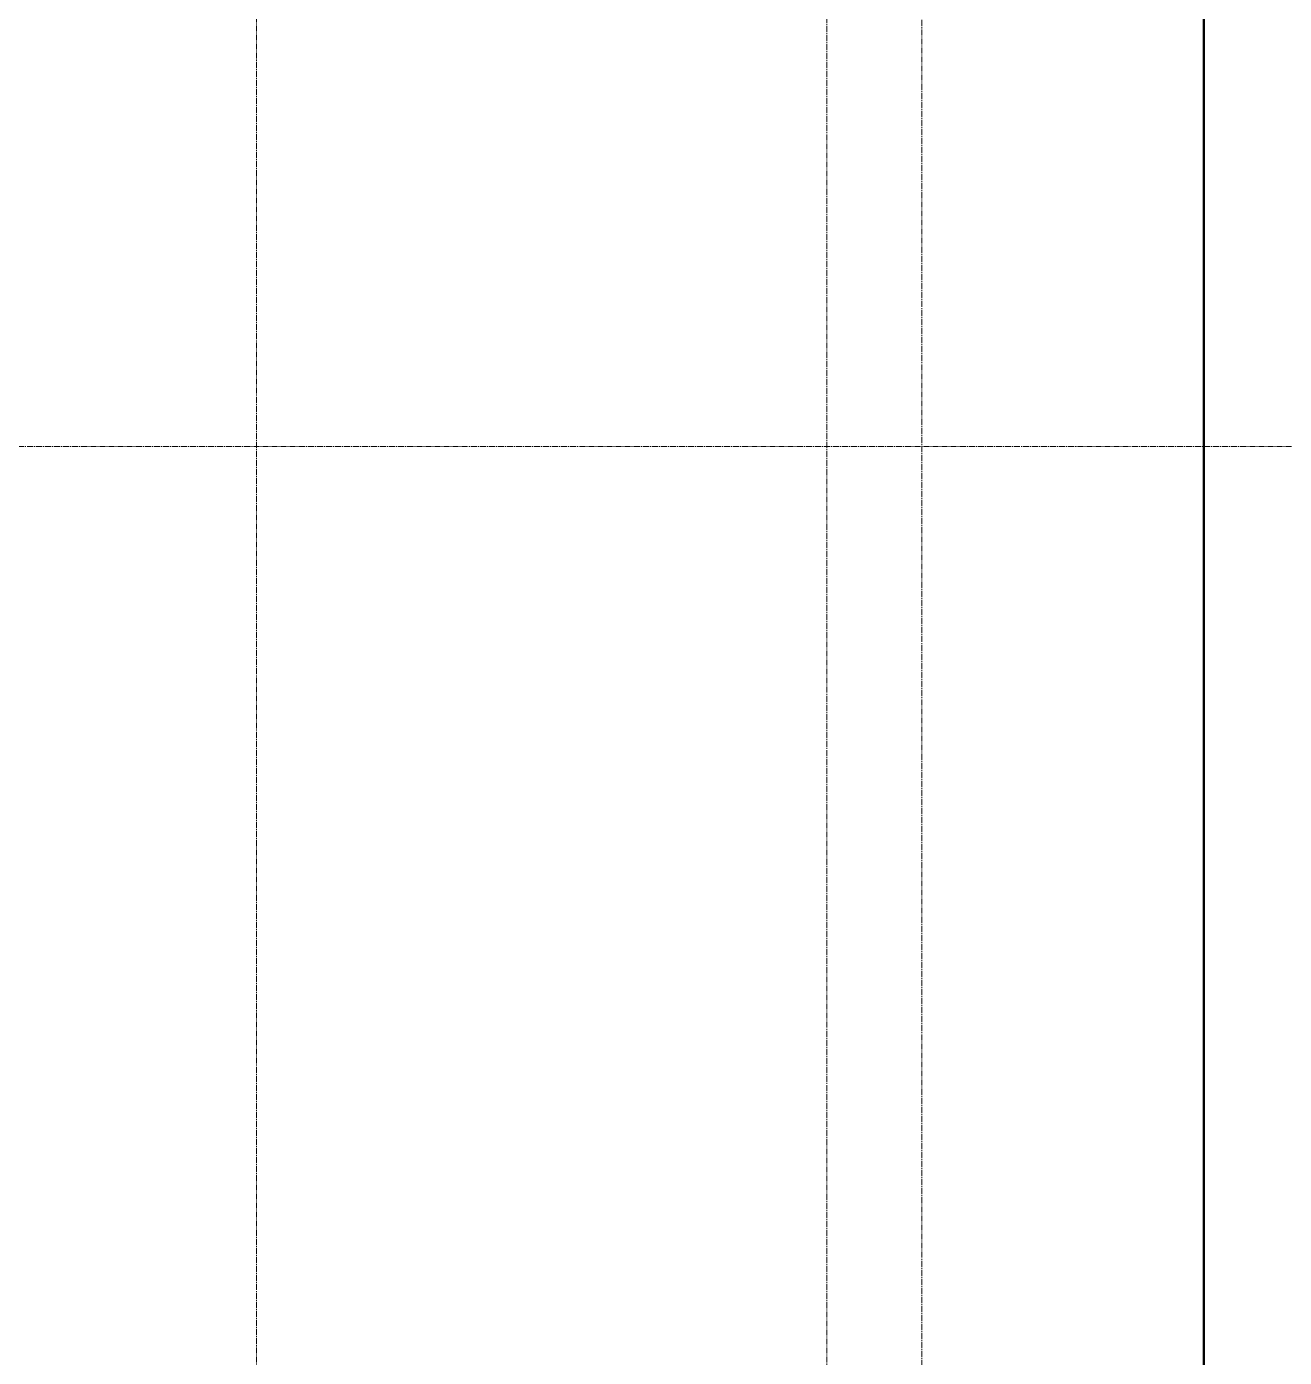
# Model space of a CAD drawing. Header units: millimetres. Extents: x -24360 to 609566, y -391049 to 148426.
# Drawn here: x 3474 to 7444, y 49325 to 53525 of the extents above; entities that cross this region are included whole.
import ezdxf

# ---------------------------------------------------------------- set-up
doc = ezdxf.new("R2010")
doc.units = ezdxf.units.MM
doc.linetypes.add('CENTER2', pattern=[28.575, 19.05, -3.175, 3.175, -3.175])
doc.layers.add('АР_Оси_РД_100', color=7, linetype='Continuous', lineweight=0, true_color=0x525252)
doc.layers.add('РД_Оси_100', color=7, linetype='Continuous', lineweight=0, true_color=0x525252)

# ---------------------------------------------------------------- blocks, each defined once
blk = doc.blocks.new('СОШ_2200_АР_ОСИ_М100_28.05.24')
at = {"layer": 'АР_Оси_РД_100', "linetype": 'CENTER2'}
for p, q in [((4200, -6155), (4200, 139938.679)), ((29555, 52200), (-5954.958, 52200))]:
    blk.add_line(p, q, dxfattribs=at)
for points in [[(5849.555, 139938.679), (6000, 139538.679), (6000, -6194.559)], [(6300, -6195.83), (6300, 139538.679), (6450, 139938.679)]]:
    blk.add_lwpolyline(points, dxfattribs=at)

msp = doc.modelspace()

# ---------------------------------------------------------------- linework, layer by layer
at = {"color": 2, "lineweight": 50}
msp.add_lwpolyline([(521, 45735), (7189, 45735), (7189, 63306), (521, 63306)], close=True, dxfattribs=at)

# ---------------------------------------------------------------- block references
at = {"layer": 'РД_Оси_100'}
msp.add_blockref('СОШ_2200_АР_ОСИ_М100_28.05.24', (0, 0), dxfattribs=at)

doc.saveas('drawing.dxf')
